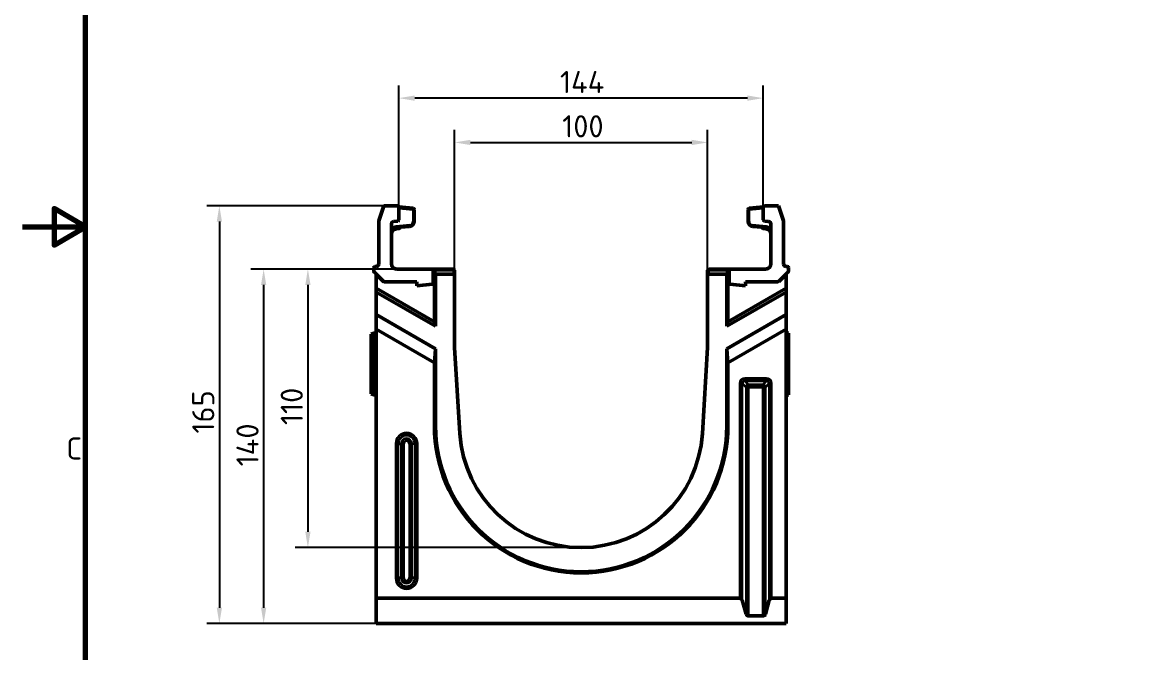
# Model space of a CAD drawing. Header units: millimetres. Extents: x 0 to 1485, y 0 to 1050.
# Drawn here: x 0 to 442.4, y 356.9 to 605.8 of the extents above; entities that cross this region are included whole.
import ezdxf

# ---------------------------------------------------------------- set-up
doc = ezdxf.new("R2010")
doc.units = ezdxf.units.MM
doc.header["$LTSCALE"] = 2.5
for name, color, linetype, lineweight in [('Bemaßung (ISO)', 7, 'Continuous', 25), ('Rahmen (ISO)', 7, 'Continuous', 70), ('Sichtbar (ISO)', 7, 'Continuous', 50), ('Sichtbar schmal (ISO)', 7, 'Continuous', 35)]:
    doc.layers.add(name, color=color, linetype=linetype, lineweight=lineweight)
doc.styles.add('Notiztext (DIN)', font='isocpeur.ttf')
doc.styles.add('TXT 3_5', font='isocpeur.ttf')
doc.dimstyles.new('Anrin Standard (DIN)', dxfattribs={"dimscale": 2.5, "dimtxt": 3.5, "dimasz": 2.5, "dimexe": 2, "dimexo": 0, "dimgap": 0.8, "dimtad": 1, "dimrnd": 1e-08, "dimtxsty": 'TXT 3_5', "dimcen": 0.09, "dimdle": 10, "dimclrd": 256, "dimclre": 256, "dimclrt": 256, "dimadec": 0, "dimazin": 2, "dimtfac": 0.714286, "dimtmove": 0, "dimatfit": 3, "dimfxl": 1, "dimtolj": 1, "dimlwd": -1, "dimlwe": -1, "dimarcsym": 0})

# ---------------------------------------------------------------- blocks, each defined once
blk = doc.blocks.new('Ränder Standardrahmen')
at = {"layer": 'Rahmen (ISO)', "flags": 128}
for points in [[(10, 10), (10, 410), (584, 410), (584, 10), (10, 10)], [(0, 210), (10, 210), (5, 212.89), (5, 207.11), (10, 210)]]:
    blk.add_lwpolyline(points, dxfattribs=at)
at = {"layer": 'Rahmen (ISO)', "insert": (6.93, 173.25), "char_height": 3.5, "attachment_point": 7, "style": 'Notiztext (DIN)'}
blk.add_mtext('C', dxfattribs=at)
blk = doc.blocks.new('*D34')
at = {"layer": 'Bemaßung (ISO)', "transparency": 16777216}
for p, q in [((148.86, 532.86), (148.86, 580.86)), ((292.86, 532.86), (292.86, 580.86)), ((286.61, 575.86), (155.11, 575.86))]:
    blk.add_line(p, q, dxfattribs=at)
for points in [[(155.11, 576.91), (155.11, 574.82), (148.86, 575.86)], [(286.61, 576.91), (286.61, 574.82), (292.86, 575.86)]]:
    blk.add_solid(points, dxfattribs=at)
at = {"layer": 'Defpoints', "color": 0, "transparency": 16777216}
for p in [(148.86, 575.86), (148.86, 532.86), (292.86, 532.86)]:
    blk.add_point(p, dxfattribs=at)
at = {"layer": 'Bemaßung (ISO)', "transparency": 16777216, "insert": (212.5, 586.61), "char_height": 8.75, "attachment_point": 1, "style": 'TXT 3_5'}
blk.add_mtext('\\A1;144', dxfattribs=at)
blk = doc.blocks.new('*D35')
at = {"layer": 'Bemaßung (ISO)', "transparency": 16777216}
for p, q in [((170.86, 507.86), (170.86, 563.36)), ((270.86, 507.86), (270.86, 563.36)), ((177.11, 558.36), (264.61, 558.36))]:
    blk.add_line(p, q, dxfattribs=at)
for points in [[(177.11, 559.41), (177.11, 557.32), (170.86, 558.36)], [(264.61, 559.41), (264.61, 557.32), (270.86, 558.36)]]:
    blk.add_solid(points, dxfattribs=at)
at = {"layer": 'Defpoints', "color": 0, "transparency": 16777216}
for p in [(270.86, 558.36), (170.86, 507.86), (270.86, 507.86)]:
    blk.add_point(p, dxfattribs=at)
at = {"layer": 'Bemaßung (ISO)', "transparency": 16777216, "insert": (213.38, 569.11), "char_height": 8.75, "attachment_point": 1, "style": 'TXT 3_5'}
blk.add_mtext('\\A1;100', dxfattribs=at)
blk = doc.blocks.new('*D36')
at = {"layer": 'Bemaßung (ISO)', "transparency": 16777216}
for p, q in [((163.27, 508.36), (107.86, 508.36)), ((112.86, 502.11), (112.86, 404.61)), ((220.86, 398.36), (107.86, 398.36))]:
    blk.add_line(p, q, dxfattribs=at)
for points in [[(111.82, 502.11), (113.91, 502.11), (112.86, 508.36)], [(111.82, 404.61), (113.91, 404.61), (112.86, 398.36)]]:
    blk.add_solid(points, dxfattribs=at)
at = {"layer": 'Defpoints', "color": 0, "transparency": 16777216}
for p in [(163.27, 508.36), (112.86, 398.36), (220.86, 398.36)]:
    blk.add_point(p, dxfattribs=at)
at = {"layer": 'Bemaßung (ISO)', "transparency": 16777216, "insert": (102.11, 446.75), "char_height": 8.75, "attachment_point": 1, "rotation": 90, "style": 'TXT 3_5'}
blk.add_mtext('\\A1;110', dxfattribs=at)
blk = doc.blocks.new('*D37')
at = {"layer": 'Bemaßung (ISO)', "transparency": 16777216}
for p, q in [((163.27, 508.36), (90.36, 508.36)), ((95.36, 502.11), (95.36, 374.61)), ((139.86, 368.36), (90.36, 368.36))]:
    blk.add_line(p, q, dxfattribs=at)
for points in [[(94.32, 502.11), (96.41, 502.11), (95.36, 508.36)], [(94.32, 374.61), (96.41, 374.61), (95.36, 368.36)]]:
    blk.add_solid(points, dxfattribs=at)
at = {"layer": 'Defpoints', "color": 0, "transparency": 16777216}
for p in [(163.27, 508.36), (95.36, 368.36), (139.86, 368.36)]:
    blk.add_point(p, dxfattribs=at)
at = {"layer": 'Bemaßung (ISO)', "transparency": 16777216, "insert": (84.61, 430.44), "char_height": 8.75, "attachment_point": 1, "rotation": 90, "style": 'TXT 3_5'}
blk.add_mtext('\\A1;140', dxfattribs=at)
blk = doc.blocks.new('*D38')
at = {"layer": 'Bemaßung (ISO)', "transparency": 16777216}
for p, q in [((142.86, 533.36), (72.86, 533.36)), ((77.86, 527.11), (77.86, 374.61)), ((139.86, 368.36), (72.86, 368.36))]:
    blk.add_line(p, q, dxfattribs=at)
for points in [[(76.82, 527.11), (78.91, 527.11), (77.86, 533.36)], [(76.82, 374.61), (78.91, 374.61), (77.86, 368.36)]]:
    blk.add_solid(points, dxfattribs=at)
at = {"layer": 'Defpoints', "color": 0, "transparency": 16777216}
for p in [(142.86, 533.36), (77.86, 368.36), (139.86, 368.36)]:
    blk.add_point(p, dxfattribs=at)
at = {"layer": 'Bemaßung (ISO)', "transparency": 16777216, "insert": (67.11, 443.38), "char_height": 8.75, "attachment_point": 1, "rotation": 90, "style": 'TXT 3_5'}
blk.add_mtext('\\A1;165', dxfattribs=at)

msp = doc.modelspace()

# ---------------------------------------------------------------- linework, layer by layer
at = {"layer": 'Sichtbar (ISO)'}
for p, q in [((140.889, 527.441), (142.864, 533.364)), ((142.864, 533.364), (148.364, 533.364)), ((154.407, 532.404), (148.863, 532.889)), ((148.864, 532.864), (148.864, 527.814)), ((154.864, 527.196), (154.864, 531.906)), ((286.864, 531.906), (286.864, 527.196)), ((292.864, 532.889), (287.32, 532.404)), ((292.864, 527.814), (292.864, 532.864)), ((293.364, 533.364), (298.864, 533.364)), ((298.864, 533.364), (300.838, 527.441)), ((140.864, 510.364), (140.864, 527.283)), ((148.416, 527.317), (146.759, 527.143)), ((294.968, 527.143), (293.311, 527.317)), ((300.864, 527.283), (300.864, 510.364)), ((145.864, 526.148), (145.864, 510.364)), ((147.689, 524.736), (153.038, 525.204)), ((147.689, 524.217), (148.907, 524.324)), ((149.364, 524.822), (149.364, 524.883)), ((288.689, 525.204), (294.038, 524.736)), ((292.364, 524.883), (292.364, 524.822)), ((292.82, 524.324), (294.038, 524.217)), ((295.864, 510.364), (295.864, 526.148)), ((138.864, 507.571), (138.864, 508.864)), ((139.364, 509.364), (139.864, 509.364)), ((301.864, 509.364), (302.364, 509.364)), ((302.864, 508.864), (302.864, 507.571)), ((142.717, 503.51), (139.01, 507.217)), ((142.717, 503.51), (139.864, 506.364)), ((139.864, 368.364), (139.864, 506.364)), ((147.864, 508.364), (170.364, 508.364)), ((162.382, 502.923), (162.382, 507.864)), ((162.382, 506.364), (170.864, 506.364)), ((162.864, 487.56), (162.864, 506.364)), ((163.301, 506.364), (163.301, 485.76)), ((170.864, 507.864), (170.864, 477.364)), ((270.864, 477.364), (270.864, 507.864)), ((270.864, 506.364), (279.345, 506.364)), ((293.864, 508.364), (271.364, 508.364)), ((278.426, 485.76), (278.426, 506.364)), ((278.864, 506.364), (278.864, 487.56)), ((279.345, 507.864), (279.345, 502.923)), ((302.717, 507.217), (299.01, 503.51)), ((301.864, 506.364), (299.01, 503.51)), ((301.864, 506.364), (301.864, 368.364)), ((139.864, 500.839), (162.864, 487.56)), ((155.864, 503.364), (143.071, 503.364)), ((155.864, 501.787), (155.864, 503.364)), ((161.933, 502.425), (155.864, 501.787)), ((278.864, 487.56), (301.864, 500.839)), ((285.864, 501.787), (279.794, 502.425)), ((285.864, 503.364), (285.864, 501.787)), ((298.657, 503.364), (285.864, 503.364)), ((163.301, 485.76), (139.864, 499.292)), ((301.864, 499.292), (278.426, 485.76)), ((139.864, 490.386), (163.301, 476.854)), ((162.864, 487.56), (163.301, 485.76)), ((278.426, 476.854), (301.864, 490.386)), ((278.426, 485.76), (278.864, 487.56)), ((139.864, 483.364), (137.864, 482.636)), ((137.864, 482.636), (137.864, 459.092)), ((138.864, 458.728), (138.864, 483)), ((162.864, 471.333), (139.864, 484.613)), ((301.864, 484.613), (278.864, 471.333)), ((302.864, 483), (301.864, 483.364)), ((302.864, 483), (302.864, 458.728)), ((139.864, 476.864), (138.864, 476.359)), ((163.301, 476.854), (162.864, 471.333)), ((163.301, 476.854), (163.301, 446.364)), ((170.864, 477.364), (172.954, 443.413)), ((268.773, 443.413), (270.864, 477.364)), ((278.426, 446.364), (278.426, 476.854)), ((278.864, 471.333), (278.426, 476.854)), ((301.864, 476.864), (302.864, 476.359)), ((139.864, 470.864), (138.864, 470.864)), ((162.864, 446.364), (162.864, 471.333)), ((278.864, 471.333), (278.864, 446.364)), ((301.864, 470.864), (302.864, 470.864)), ((139.864, 464.864), (138.864, 465.369)), ((301.864, 464.864), (302.864, 465.369)), ((139.864, 458.364), (137.864, 459.092)), ((302.864, 458.728), (301.864, 458.364)), ((139.864, 378.364), (283.596, 378.364)), ((284.562, 377.623), (286.041, 372.105)), ((293.687, 372.105), (295.165, 377.623)), ((296.131, 378.364), (301.864, 378.364)), ((301.864, 368.364), (139.864, 368.364)), ((287.007, 371.364), (292.721, 371.364))]:
    msp.add_line(p, q, dxfattribs=at)
for centre, radius, start, end in [((148.364, 532.864), 0.5, 0, 90), ((154.364, 531.906), 0.5, 0, 85), ((287.364, 531.906), 0.5, 95, 180), ((293.364, 532.864), 0.5, 90, 180), ((141.364, 527.283), 0.5, 161.56505, 180), ((146.864, 526.148), 1, 96, 180), ((148.364, 527.814), 0.5, 276, 0), ((152.864, 527.196), 2, 275, 0), ((288.864, 527.196), 2, 180, 265), ((293.364, 527.814), 0.5, 180, 264), ((294.864, 526.148), 1, 0, 84), ((300.364, 527.283), 0.5, 0, 18.43495), ((147.864, 522.744), 2, 95, 180), ((147.864, 522.225), 2, 95, 180), ((148.864, 524.822), 0.5, 275, 0), ((292.864, 524.822), 0.5, 180, 265), ((293.864, 522.744), 2, 0, 85), ((293.864, 522.225), 2, 0, 85), ((139.364, 508.864), 0.5, 90, 180), ((139.864, 510.364), 1, 270, 0), ((147.864, 510.364), 2, 180, 270), ((293.864, 510.364), 2, 270, 0), ((301.864, 510.364), 1, 180, 270), ((302.364, 508.864), 0.5, 0, 90), ((139.364, 507.571), 0.5, 180, 225), ((170.364, 507.864), 0.5, 0, 90), ((271.364, 507.864), 0.5, 90, 180), ((302.364, 507.571), 0.5, 315, 0), ((143.071, 503.864), 0.5, 225, 270), ((298.657, 503.864), 0.5, 270, 315), ((220.864, 446.364), 58, 180, 0), ((220.864, 446.364), 57.563, 180, 0), ((220.864, 446.364), 48, 183.52399, 356.47601), ((283.596, 377.364), 1, 15, 90), ((296.131, 377.364), 1, 90, 165), ((287.007, 372.364), 1, 195, 270), ((292.721, 372.364), 1, 270, 345)]:
    msp.add_arc(centre, radius, start, end, dxfattribs=at)
for centre, major_axis, ratio, start_param, end_param in [((161.881, 507.864), (0.502, 0), 0.9961947, 0, 1.5707963), ((279.847, 507.864), (-0.502, 0), 0.9961947, 4.712389, 6.2831853), ((161.881, 502.922), (0.499, 0.052), 0.9961529, 4.712389, 6.1788655), ((279.847, 502.922), (-0.499, 0.052), 0.9961529, 0.1043198, 1.5707963)]:
    msp.add_ellipse(centre, major_axis=major_axis, ratio=ratio, start_param=start_param, end_param=end_param, dxfattribs=at)
at = {"layer": 'Sichtbar schmal (ISO)'}
for p, q in [((148.864, 532.355), (154.493, 531.862)), ((154.493, 531.862), (154.493, 527.153)), ((287.235, 531.862), (292.864, 532.355)), ((287.235, 527.153), (287.235, 531.862)), ((153.123, 525.659), (147.775, 525.191)), ((148.993, 524.822), (147.775, 524.715)), ((148.993, 524.85), (148.993, 524.822)), ((148.993, 524.822), (149.364, 524.822)), ((293.953, 525.191), (288.604, 525.659)), ((292.364, 524.822), (292.734, 524.822)), ((292.734, 524.822), (292.734, 524.85)), ((293.952, 524.715), (292.734, 524.822)), ((162.382, 507.864), (170.864, 507.864)), ((162.826, 507.864), (162.826, 506.364)), ((163.298, 506.364), (163.298, 507.864)), ((170.39, 507.864), (170.39, 506.364)), ((270.864, 507.864), (279.345, 507.864)), ((271.337, 506.364), (271.337, 507.864)), ((278.43, 507.864), (278.43, 506.364)), ((278.902, 506.364), (278.902, 507.864)), ((294.199, 465.131), (285.528, 465.131)), ((285.528, 464.165), (285.528, 465.131)), ((294.199, 465.131), (294.199, 464.165)), ((283.596, 463.199), (283.596, 378.364)), ((283.596, 463.199), (284.562, 463.199)), ((284.562, 377.623), (284.562, 463.199)), ((284.562, 463.199), (286.041, 461.721)), ((285.528, 464.165), (294.199, 464.165)), ((287.007, 462.687), (285.528, 464.165)), ((286.041, 461.721), (293.687, 461.721)), ((286.041, 461.721), (286.041, 372.105)), ((287.007, 371.364), (287.007, 462.687)), ((292.721, 462.687), (287.007, 462.687)), ((294.199, 464.165), (292.721, 462.687)), ((292.721, 462.687), (292.721, 371.364)), ((293.687, 461.721), (295.165, 463.199)), ((293.687, 372.105), (293.687, 461.721)), ((295.165, 463.199), (295.165, 377.623)), ((295.165, 463.199), (296.131, 463.199)), ((296.131, 378.364), (296.131, 463.199)), ((162.864, 446.364), (163.301, 446.364)), ((278.864, 446.364), (278.426, 446.364)), ((147.596, 439.364), (147.596, 386.364)), ((147.596, 439.364), (150.739, 439.364)), ((148.562, 386.364), (148.562, 439.364)), ((149.773, 439.364), (149.773, 386.364)), ((150.739, 386.364), (150.739, 439.364)), ((156.131, 439.364), (152.989, 439.364)), ((152.989, 439.364), (152.989, 386.364)), ((153.955, 386.364), (153.955, 439.364)), ((155.165, 439.364), (155.165, 386.364)), ((156.131, 386.364), (156.131, 439.364)), ((150.739, 386.364), (147.596, 386.364)), ((156.131, 386.364), (152.989, 386.364))]:
    msp.add_line(p, q, dxfattribs=at)
for centre, radius, start, end in [((152.993, 527.153), 1.5, 275, 0), ((288.735, 527.153), 1.5, 180, 265), ((147.993, 522.7), 2.5, 95, 148.3825), ((147.993, 522.225), 2.5, 95, 122.4699), ((293.734, 522.225), 2.5, 57.5301, 85), ((293.735, 522.7), 2.5, 31.6175, 85), ((151.864, 439.364), 4.267, 0, 180), ((151.864, 439.364), 3.301, 0, 180), ((151.864, 439.364), 2.091, 0, 180), ((151.864, 439.364), 1.125, 0, 180), ((151.864, 386.364), 4.267, 180, 0), ((151.864, 386.364), 3.301, 180, 0), ((151.864, 386.364), 2.091, 180, 0), ((151.864, 386.364), 1.125, 180, 0)]:
    msp.add_arc(centre, radius, start, end, dxfattribs=at)
for centre, major_axis, ratio, start_param, end_param in [((154.364, 531.906), (0.044, 0.498), 0.2649984, 4.6479921, 6.2831853), ((154.364, 531.906), (0.5, 0), 0.0902057, 4.9731689, 6.2831853), ((287.364, 531.906), (-0.5, 0), 0.0902057, 0, 1.3100164), ((287.364, 531.906), (-0.044, 0.498), 0.2649984, 0, 1.6351932), ((154.364, 527.196), (0.5, 0), 0.0902057, 4.9731689, 6.2831853), ((287.364, 527.196), (-0.5, 0), 0.0902057, 0, 1.3100164), ((147.646, 525.234), (0.044, -0.498), 0.2507591, 0, 1.4612817), ((147.646, 524.715), (0.044, -0.498), 0.2578998, 0, 1.5482368), ((148.864, 524.822), (0.044, -0.498), 0.2578998, 0, 1.5482368), ((152.994, 525.702), (0.044, -0.498), 0.2507591, 0, 1.4612817), ((288.733, 525.702), (-0.044, -0.498), 0.2507591, 4.8219036, 6.2831853), ((292.864, 524.822), (-0.044, -0.498), 0.2578998, 4.7349485, 6.2831853), ((294.082, 524.715), (-0.044, -0.498), 0.2578998, 4.7349485, 6.2831853), ((294.082, 525.234), (-0.044, -0.498), 0.2507591, 4.8219036, 6.2831853), ((162.328, 507.864), (0, 0.5), 0.9961947, 4.712389, 6.2831853), ((163.272, 507.864), (0, 0.5), 0.052336, 4.712389, 6.2831853), ((170.364, 507.864), (0, 0.5), 0.052336, 4.712389, 6.2831853), ((271.364, 507.864), (0, 0.5), 0.052336, 0, 1.5707963), ((278.456, 507.864), (0, 0.5), 0.052336, 0, 1.5707963), ((279.4, 507.864), (0, 0.5), 0.9961947, 0, 1.5707963), ((285.667, 463.061), (-1.512, 1.512), 0.9351131, 5.5313059, 7.0350647), ((294.06, 463.061), (1.512, 1.512), 0.9351131, 5.5313059, 7.0350647), ((285.667, 463.061), (-0.851, 0.851), 0.8307956, 5.5313059, 7.0350647), ((287.007, 461.721), (-0.707, -0.707), 0.9351131, 3.9605096, 5.4642684), ((292.721, 461.721), (-0.707, 0.707), 0.9351131, 3.9605096, 5.4642684), ((294.06, 463.061), (0.851, 0.851), 0.8307956, 5.5313059, 7.0350647)]:
    msp.add_ellipse(centre, major_axis=major_axis, ratio=ratio, start_param=start_param, end_param=end_param, dxfattribs=at)

# ---------------------------------------------------------------- block references
at = {"xscale": 2.5, "yscale": 2.5, "zscale": 2.5}
msp.add_blockref('Ränder Standardrahmen', (0, 0), dxfattribs=at)

# ---------------------------------------------------------------- dimensions: what is measured, and where the dimension line sits
at = {"layer": 'Bemaßung (ISO)'}
for base, p1, p2, picture, middle in [((148.864, 575.864), (292.864, 532.864), (148.864, 532.864), '*D34', (220.814, 575.864)), ((270.864, 558.364), (170.864, 507.864), (270.864, 507.864), '*D35', (220.814, 558.364))]:
    dim = msp.add_linear_dim(base=base, p1=p1, p2=p2, dimstyle='Anrin Standard (DIN)', override={"dimgap": 0.8, "dimdec": 2, "dimtol": 0, "dimlim": 0, "dimtp": 0, "dimtm": 0, "dimtdec": 2, "dimtofl": 0, "dimatfit": 1}, dxfattribs=at)
    dim.commit()
    dim.dimension.update_dxf_attribs({"geometry": picture, "text_midpoint": middle, "dimtype": 160})
for base, p1, p2, angle, picture, middle in [((77.864, 368.364), (142.864, 533.364), (139.864, 368.364), 270, '*D38', (77.864, 450.814)), ((95.364, 368.364), (163.272, 508.364), (139.864, 368.364), 90, '*D37', (95.364, 438.314)), ((112.864, 398.364), (163.272, 508.364), (220.864, 398.364), 90, '*D36', (112.864, 453.314))]:
    dim = msp.add_linear_dim(base=base, p1=p1, p2=p2, angle=angle, dimstyle='Anrin Standard (DIN)', override={"dimgap": 0.8, "dimdec": 2, "dimtol": 0, "dimlim": 0, "dimtp": 0, "dimtm": 0, "dimtdec": 2, "dimtofl": 0, "dimatfit": 1}, dxfattribs=at)
    dim.commit()
    dim.dimension.update_dxf_attribs({"geometry": picture, "text_midpoint": middle, "dimtype": 160})

doc.saveas('drawing.dxf')
